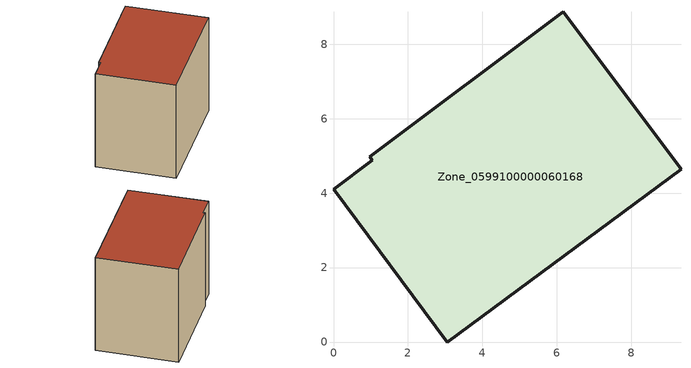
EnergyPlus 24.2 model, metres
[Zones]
Zone_0599100000060168
 floor ground (C_G): 9.34,4.64 3.06,0 0,4.1 1.04,4.88 0.97,4.98 6.18,8.87 z0
 wall outside (C_F): 9.34,4.64 6.18,8.87 0.97,4.98 1.04,4.88 0,4.1 3.06,0 9.34,4.64 z0:6.77
 roof outside (C_R): 3.06,0 9.34,4.64 6.18,8.87 0.97,4.98 1.04,4.88 0,4.1 z6.77
[BUILDING]
Pand.0599100000060168: North Axis=0; Terrain=City; Loads Convergence Tolerance Value=0.04; Temperature Convergence Tolerance Value=0.4; Solar Distribution=FullExterior; Maximum Number of Warmup Days=25; Minimum Number of Warmup Days=1
[Site:Location]
Rotterdam.The.Hague.AP_ZH_NLD Design_Conditions: Latitude=51.96; Longitude=4.45; Time Zone=1; Elevation=-4.5
[SITE:GROUNDTEMPERATURE:BUILDINGSURFACE]
18, 18, 18, 18, 18, 18, 18, 18, 18, 18, 18, 18
[MATERIAL] Thermal Absorptance=0.9; Solar Absorptance=0.7; Visible Absorptance=0.7
Name | Roughness | Thickness | Conductivity | Density | Specific Heat
G.TC.1946 | MediumSmooth | 0.15 | 1 | 540 | 1210
F.TC.1946 | Rough | 0.3 | 0.857143 | 1920 | 840
R.TC.1946 | MediumRough | 0.2 | 0.909091 | 1500 | 1000
[CONSTRUCTION]
C_G: G.TC.1946
C_F: F.TC.1946
C_R: R.TC.1946
[ZONE]
Zone_0599100000060168: Type=1; Multiplier=1; Ceiling Height=Autocalculate; Volume=Autocalculate; Floor Area=autocalculate; Part of Total Floor Area=Yes
[ZONEINFILTRATION:DESIGNFLOWRATE]
Infil_Zone_0599100000060168: Zone or ZoneList or Space or SpaceList=Zone_0599100000060168; Schedule=AlwaysOn; Design Flow Rate Calculation Method=Flow/Area; Flow Rate per Floor Area=0.003; Constant Term Coefficient=1; Temperature Term Coefficient=0; Velocity Term Coefficient=0; Velocity Squared Term Coefficient=0
[HVACTEMPLATE:ZONE:IDEALLOADSAIRSYSTEM]
Zone_0599100000060168: Maximum Heating Supply Air Temperature=50; Minimum Cooling Supply Air Temperature=13; Maximum Heating Supply Air Humidity Ratio=0.0156; Minimum Cooling Supply Air Humidity Ratio=0.0077; Heating Limit=NoLimit; Cooling Limit=NoLimit; Dehumidification Control Type=ConstantSensibleHeatRatio; Cooling Sensible Heat Ratio=0.7; Dehumidification Setpoint=60; Humidification Control Type=None; Humidification Setpoint=30; Outdoor Air Method=None; Outdoor Air Flow Rate per Person=0.00944; Outdoor Air Flow Rate per Zone Floor Area=0; Outdoor Air Flow Rate per Zone=0; Demand Controlled Ventilation Type=None; Outdoor Air Economizer Type=NoEconomizer; Heat Recovery Type=None; Sensible Heat Recovery Effectiveness=0.7; Latent Heat Recovery Effectiveness=0.65
[ZONECONTROL:THERMOSTAT]
ThermostatControl_Zone_0599100000060168: Zone or ZoneList=Zone_0599100000060168; Control Type Schedule=DualSetpointControlType; Control 1=Thermostat_Zone_0599100000060168; Temperature Difference Between Cutout And Setpoint=0
[THERMOSTATSETPOINT:DUALSETPOINT]
Thermostat_Zone_0599100000060168: Heating Setpoint Temperature Schedule=HeatingSetpoint_Zone_0599100000060168; Cooling Setpoint Temperature Schedule=CoolingSetpoint_Zone_0599100000060168
[SCHEDULE:COMPACT]
HeatingSetpoint_Zone_0599100000060168: Through: 12/31, For: AllDays, Until: 24:00, 21
CoolingSetpoint_Zone_0599100000060168: Through: 12/31, For: AllDays, Until: 24:00, 24
DualSetpointControlType: Through: 12/31, For: AllDays, Until: 24:00, 4
AlwaysOn: Through: 12/31, For: AllDays, Until: 24:00, 1
